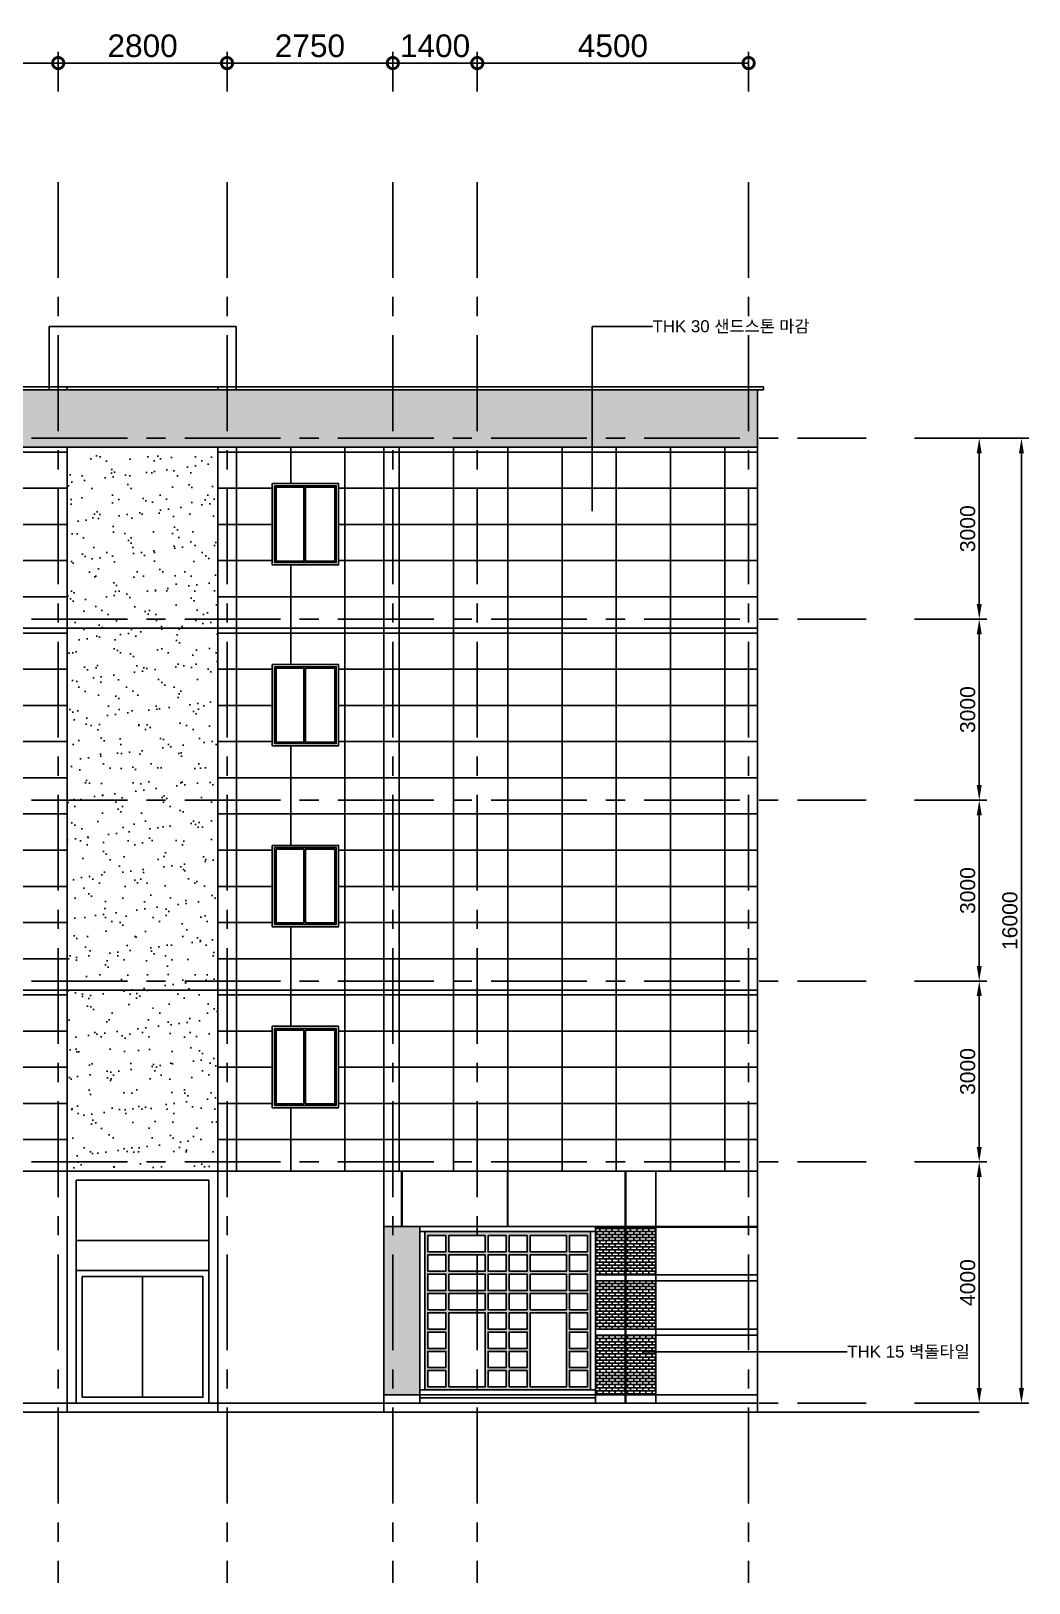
# Model space of a CAD drawing. Header units: millimetres. Extents: x 140860 to 617150, y 61650 to 208518.
# Drawn here: x 421395 to 437945, y 61650 to 87382 of the extents above; entities that cross this region are included whole.
import ezdxf
from ezdxf import colors
from ezdxf.entities.mleader import LeaderData, LeaderLine
from ezdxf.math import Vec2, Vec3

# ---------------------------------------------------------------- set-up
doc = ezdxf.new("R2010")
doc.units = ezdxf.units.MM
doc.linetypes.add('CENTER', pattern=[50.8, 31.75, -6.35, 6.35, -6.35])
for name, color, linetype in [('CEN', 1, 'CENTER'), ('DIM', 3, 'Continuous'), ('HAT', 9, 'Continuous'), ('WIN', 4, 'Continuous')]:
    doc.layers.add(name, color=color, linetype=linetype)
doc.styles.get("Standard").update_dxf_attribs({"font": 'arial.ttf'})
doc.styles.add('문자200', font='arial.ttf', dxfattribs={"height": 200})
doc.dimstyles.new('세로좌표 치수150', dxfattribs={"dimscale": 150, "dimtxt": 2.5, "dimasz": 2.5, "dimexe": 1.25, "dimexo": 10, "dimtad": 1, "dimtxsty": 'Standard', "dimblk": 'DOTSMALL', "dimcen": 2.5, "dimadec": 0, "dimazin": 0, "dimtfac": 1, "dimtmove": 0, "dimatfit": 1, "dimfxl": 1, "dimarcsym": 0})
doc.dimstyles.new('치수100', dxfattribs={"dimscale": 100, "dimtxt": 2.5, "dimasz": 2.5, "dimexe": 1.25, "dimexo": 8, "dimtad": 1, "dimtxsty": 'Standard', "dimcen": 2.5, "dimadec": 0, "dimazin": 0, "dimtfac": 1, "dimtmove": 0, "dimatfit": 1, "dimfxl": 1, "dimarcsym": 0})

# ---------------------------------------------------------------- blocks, each defined once
blk = doc.blocks.new('*D69')
at = {"layer": 'Defpoints', "color": 0, "transparency": 16777216}
for p in [(435245, 68630), (437120, 68630), (435245, 64630)]:
    blk.add_point(p, dxfattribs=at)
at = {"layer": 'DIM', "color": 0, "lineweight": -2, "transparency": 16777216}
for p, q in [((436045, 68630), (437245, 68630)), ((437120, 64880), (437120, 68380)), ((436045, 64630), (437245, 64630))]:
    blk.add_line(p, q, dxfattribs=at)
at = {"layer": 'DIM', "color": 0, "transparency": 16777216}
for points in [[(437078, 68380), (437161, 68380), (437120, 68630)], [(437078, 64880), (437161, 64880), (437120, 64630)]]:
    blk.add_solid(points, dxfattribs=at)
at = {"layer": 'DIM', "color": 0, "transparency": 16777216, "insert": (436929, 66630), "char_height": 250, "attachment_point": 5, "rotation": 90}
blk.add_mtext('4000', dxfattribs=at)
blk = doc.blocks.new('*D70')
at = {"layer": 'Defpoints', "color": 0, "transparency": 16777216}
for p in [(435245, 71630), (437120, 71630), (435245, 68630)]:
    blk.add_point(p, dxfattribs=at)
at = {"layer": 'DIM', "color": 0, "lineweight": -2, "transparency": 16777216}
for p, q in [((436045, 71630), (437245, 71630)), ((437120, 68880), (437120, 71380)), ((436045, 68630), (437245, 68630))]:
    blk.add_line(p, q, dxfattribs=at)
at = {"layer": 'DIM', "color": 0, "transparency": 16777216}
for points in [[(437078, 71380), (437161, 71380), (437120, 71630)], [(437078, 68880), (437161, 68880), (437120, 68630)]]:
    blk.add_solid(points, dxfattribs=at)
at = {"layer": 'DIM', "color": 0, "transparency": 16777216, "insert": (436929, 70130), "char_height": 250, "attachment_point": 5, "rotation": 90}
blk.add_mtext('3000', dxfattribs=at)
blk = doc.blocks.new('*D71')
at = {"layer": 'Defpoints', "color": 0, "transparency": 16777216}
for p in [(435245, 74630), (437120, 74630), (435245, 71630)]:
    blk.add_point(p, dxfattribs=at)
at = {"layer": 'DIM', "color": 0, "lineweight": -2, "transparency": 16777216}
for p, q in [((436045, 74630), (437245, 74630)), ((437120, 71880), (437120, 74380)), ((436045, 71630), (437245, 71630))]:
    blk.add_line(p, q, dxfattribs=at)
at = {"layer": 'DIM', "color": 0, "transparency": 16777216}
for points in [[(437078, 74380), (437161, 74380), (437120, 74630)], [(437078, 71880), (437161, 71880), (437120, 71630)]]:
    blk.add_solid(points, dxfattribs=at)
at = {"layer": 'DIM', "color": 0, "transparency": 16777216, "insert": (436929, 73130), "char_height": 250, "attachment_point": 5, "rotation": 90}
blk.add_mtext('3000', dxfattribs=at)
blk = doc.blocks.new('*D72')
at = {"layer": 'Defpoints', "color": 0, "transparency": 16777216}
for p in [(435245, 77630), (437120, 77630), (435245, 74630)]:
    blk.add_point(p, dxfattribs=at)
at = {"layer": 'DIM', "color": 0, "lineweight": -2, "transparency": 16777216}
for p, q in [((436045, 77630), (437245, 77630)), ((437120, 74880), (437120, 77380)), ((436045, 74630), (437245, 74630))]:
    blk.add_line(p, q, dxfattribs=at)
at = {"layer": 'DIM', "color": 0, "transparency": 16777216}
for points in [[(437078, 77380), (437161, 77380), (437120, 77630)], [(437078, 74880), (437161, 74880), (437120, 74630)]]:
    blk.add_solid(points, dxfattribs=at)
at = {"layer": 'DIM', "color": 0, "transparency": 16777216, "insert": (436929, 76130), "char_height": 250, "attachment_point": 5, "rotation": 90}
blk.add_mtext('3000', dxfattribs=at)
blk = doc.blocks.new('*D73')
at = {"layer": 'Defpoints', "color": 0, "transparency": 16777216}
for p in [(435245, 80630), (437120, 80630), (435245, 77630)]:
    blk.add_point(p, dxfattribs=at)
at = {"layer": 'DIM', "color": 0, "lineweight": -2, "transparency": 16777216}
for p, q in [((436045, 80630), (437245, 80630)), ((437120, 77880), (437120, 80380)), ((436045, 77630), (437245, 77630))]:
    blk.add_line(p, q, dxfattribs=at)
at = {"layer": 'DIM', "color": 0, "transparency": 16777216}
for points in [[(437078, 80380), (437161, 80380), (437120, 80630)], [(437078, 77880), (437161, 77880), (437120, 77630)]]:
    blk.add_solid(points, dxfattribs=at)
at = {"layer": 'DIM', "color": 0, "transparency": 16777216, "insert": (436929, 79130), "char_height": 250, "attachment_point": 5, "rotation": 90}
blk.add_mtext('3000', dxfattribs=at)
blk = doc.blocks.new('*D74')
at = {"layer": 'Defpoints', "color": 0, "transparency": 16777216}
for p in [(435245, 80630), (437820, 80630), (435245, 64630)]:
    blk.add_point(p, dxfattribs=at)
at = {"layer": 'DIM', "color": 0, "lineweight": -2, "transparency": 16777216}
for p, q in [((436045, 80630), (437945, 80630)), ((437820, 64880), (437820, 80380)), ((436045, 64630), (437945, 64630))]:
    blk.add_line(p, q, dxfattribs=at)
at = {"layer": 'DIM', "color": 0, "transparency": 16777216}
for points in [[(437778, 80380), (437861, 80380), (437820, 80630)], [(437778, 64880), (437861, 64880), (437820, 64630)]]:
    blk.add_solid(points, dxfattribs=at)
at = {"layer": 'DIM', "color": 0, "transparency": 16777216, "insert": (437629, 72630), "char_height": 250, "attachment_point": 5, "rotation": 90}
blk.add_mtext('16000', dxfattribs=at)
blk = doc.blocks.new('_DotSmall')
at = {"color": 0, "linetype": 'ByBlock', "const_width": 0.5}
blk.add_lwpolyline([(-0.0625, 0, 1), (0.0625, 0, 1)], format="xyb", close=True, dxfattribs=at)
blk = doc.blocks.new('*D93')
at = {"layer": 'Defpoints', "color": 0, "transparency": 16777216}
for p in [(421845, 86850), (419095, 84877), (421845, 84877)]:
    blk.add_point(p, dxfattribs=at)
at = {"layer": 'DIM', "color": 0, "lineweight": -2, "transparency": 16777216}
for p, q in [((419095, 86377), (419095, 87038)), ((421845, 86377), (421845, 87038)), ((419095, 86850), (421845, 86850))]:
    blk.add_line(p, q, dxfattribs=at)
at = {"layer": 'DIM', "color": 0, "lineweight": -2, "transparency": 16777216, "xscale": 375, "yscale": 375, "zscale": 375, "rotation": 180}
blk.add_blockref('_DotSmall', (419095, 86850), dxfattribs=at)
at = {"layer": 'DIM', "color": 0, "lineweight": -2, "transparency": 16777216, "xscale": 375, "yscale": 375, "zscale": 375}
blk.add_blockref('_DotSmall', (421845, 86850), dxfattribs=at)
at = {"layer": 'DIM', "color": 0, "transparency": 16777216, "insert": (420470, 87135), "char_height": 375, "attachment_point": 5}
blk.add_mtext('2750', dxfattribs=at)
blk = doc.blocks.new('*D94')
at = {"layer": 'Defpoints', "color": 0, "transparency": 16777216}
for p in [(424645, 86850), (421845, 84877), (424645, 84877)]:
    blk.add_point(p, dxfattribs=at)
at = {"layer": 'DIM', "color": 0, "lineweight": -2, "transparency": 16777216}
for p, q in [((421845, 86377), (421845, 87038)), ((424645, 86377), (424645, 87038)), ((421845, 86850), (424645, 86850))]:
    blk.add_line(p, q, dxfattribs=at)
at = {"layer": 'DIM', "color": 0, "lineweight": -2, "transparency": 16777216, "xscale": 375, "yscale": 375, "zscale": 375, "rotation": 180}
blk.add_blockref('_DotSmall', (421845, 86850), dxfattribs=at)
at = {"layer": 'DIM', "color": 0, "lineweight": -2, "transparency": 16777216, "xscale": 375, "yscale": 375, "zscale": 375}
blk.add_blockref('_DotSmall', (424645, 86850), dxfattribs=at)
at = {"layer": 'DIM', "color": 0, "transparency": 16777216, "insert": (423245, 87135), "char_height": 375, "attachment_point": 5}
blk.add_mtext('2800', dxfattribs=at)
blk = doc.blocks.new('*D95')
at = {"layer": 'Defpoints', "color": 0, "transparency": 16777216}
for p in [(427395, 86850), (424645, 84877), (427395, 84877)]:
    blk.add_point(p, dxfattribs=at)
at = {"layer": 'DIM', "color": 0, "lineweight": -2, "transparency": 16777216}
for p, q in [((424645, 86377), (424645, 87038)), ((427395, 86377), (427395, 87038)), ((424645, 86850), (427395, 86850))]:
    blk.add_line(p, q, dxfattribs=at)
at = {"layer": 'DIM', "color": 0, "lineweight": -2, "transparency": 16777216, "xscale": 375, "yscale": 375, "zscale": 375, "rotation": 180}
blk.add_blockref('_DotSmall', (424645, 86850), dxfattribs=at)
at = {"layer": 'DIM', "color": 0, "lineweight": -2, "transparency": 16777216, "xscale": 375, "yscale": 375, "zscale": 375}
blk.add_blockref('_DotSmall', (427395, 86850), dxfattribs=at)
at = {"layer": 'DIM', "color": 0, "transparency": 16777216, "insert": (426020, 87135), "char_height": 375, "attachment_point": 5}
blk.add_mtext('2750', dxfattribs=at)
blk = doc.blocks.new('*D96')
at = {"layer": 'Defpoints', "color": 0, "transparency": 16777216}
for p in [(428795, 86850), (427395, 84877), (428795, 84877)]:
    blk.add_point(p, dxfattribs=at)
at = {"layer": 'DIM', "color": 0, "lineweight": -2, "transparency": 16777216}
for p, q in [((427395, 86377), (427395, 87038)), ((428795, 86377), (428795, 87038)), ((427395, 86850), (428795, 86850))]:
    blk.add_line(p, q, dxfattribs=at)
at = {"layer": 'DIM', "color": 0, "lineweight": -2, "transparency": 16777216, "xscale": 375, "yscale": 375, "zscale": 375, "rotation": 180}
blk.add_blockref('_DotSmall', (427395, 86850), dxfattribs=at)
at = {"layer": 'DIM', "color": 0, "lineweight": -2, "transparency": 16777216, "xscale": 375, "yscale": 375, "zscale": 375}
blk.add_blockref('_DotSmall', (428795, 86850), dxfattribs=at)
at = {"layer": 'DIM', "color": 0, "transparency": 16777216, "insert": (428095, 87135), "char_height": 375, "attachment_point": 5}
blk.add_mtext('1400', dxfattribs=at)
blk = doc.blocks.new('*D97')
at = {"layer": 'Defpoints', "color": 0, "transparency": 16777216}
for p in [(433295, 86850), (428795, 84877), (433295, 84877)]:
    blk.add_point(p, dxfattribs=at)
at = {"layer": 'DIM', "color": 0, "lineweight": -2, "transparency": 16777216}
for p, q in [((428795, 86377), (428795, 87038)), ((433295, 86377), (433295, 87038)), ((428795, 86850), (433295, 86850))]:
    blk.add_line(p, q, dxfattribs=at)
at = {"layer": 'DIM', "color": 0, "lineweight": -2, "transparency": 16777216, "xscale": 375, "yscale": 375, "zscale": 375, "rotation": 180}
blk.add_blockref('_DotSmall', (428795, 86850), dxfattribs=at)
at = {"layer": 'DIM', "color": 0, "lineweight": -2, "transparency": 16777216, "xscale": 375, "yscale": 375, "zscale": 375}
blk.add_blockref('_DotSmall', (433295, 86850), dxfattribs=at)
at = {"layer": 'DIM', "color": 0, "transparency": 16777216, "insert": (431045, 87135), "char_height": 375, "attachment_point": 5}
blk.add_mtext('4500', dxfattribs=at)

msp = doc.modelspace()

# ---------------------------------------------------------------- hatches: boundary and pattern name
at = {"layer": 'HAT'}
h = msp.add_hatch(color=256, dxfattribs=at)
h.dxf.hatch_style = 1
h.paths.add_polyline_path([(433444.532, 80480), (433444.532, 81430), (413044.532, 81430), (413044.532, 80480)])
h = msp.add_hatch(dxfattribs=at)
h.set_pattern_fill('_USER', color=256, scale=900, angle=90, pattern_type=0)
h.set_pattern_definition([(90, (0, 0), (-900, 6e-14), [])])
h.paths.add_polyline_path([(419244.532, 80480), (413044.532, 80480), (413044.532, 77480), (419244.532, 77480)])
h.paths.add_polyline_path([(421994.532, 80480), (419244.532, 80480), (419244.532, 77480), (421994.532, 77480)])
h.paths.add_polyline_path([(421094.532, 78530), (420044.532, 78530), (419994.532, 78530), (419994.532, 79880), (421094.532, 79880)], flags=16)
h.paths.add_polyline_path([(421070.832, 78568.1), (420576.732, 78568.1), (420082.632, 78568.1), (420082.632, 79856.3), (420576.732, 79856.3), (421070.832, 79856.3)], flags=0)
h.paths.add_polyline_path([(421045.432, 78593.5), (420576.732, 78593.5), (420108.032, 78593.5), (420108.032, 79830.9), (420551.332, 79830.9), (420551.332, 79830.901), (420576.732, 79856.3), (420576.732, 79830.9), (421045.432, 79830.9)], flags=0)
h.paths.add_polyline_path([(433444.532, 80480), (427244.532, 80480), (427244.532, 77480), (433444.532, 77480)])
h.paths.add_polyline_path([(427244.532, 80480), (424494.532, 80480), (424494.532, 77480), (427244.532, 77480)])
h.paths.add_polyline_path([(426494.532, 78530), (425394.532, 78530), (425394.532, 79880), (426444.532, 79880), (426494.532, 79880)], flags=16)
h.paths.add_polyline_path([(426420.832, 78568.1), (425926.732, 78568.1), (425432.632, 78568.1), (425432.632, 79856.3), (425926.732, 79856.3), (426420.832, 79856.3)], flags=0)
h.paths.add_polyline_path([(426395.432, 78593.5), (425926.732, 78593.5), (425458.032, 78593.5), (425458.032, 79830.9), (425901.332, 79830.9), (425901.332, 79830.901), (425926.732, 79856.3), (425926.732, 79830.9), (426395.432, 79830.9)], flags=0)
h.paths.add_polyline_path([(433444.532, 77480), (427244.532, 77480), (427244.532, 74480), (433444.532, 74480)])
h.paths.add_polyline_path([(419244.532, 77480), (413044.532, 77480), (413044.532, 74480), (419244.532, 74480)])
h.paths.add_polyline_path([(419244.532, 74480), (413044.532, 74480), (413044.532, 71480), (419244.532, 71480)])
h.paths.add_polyline_path([(419244.532, 71480), (413044.532, 71480), (413044.532, 68480), (419244.532, 68480)])
h.paths.add_polyline_path([(421994.532, 74480), (419244.532, 74480), (419244.532, 71480), (421994.532, 71480)])
h.paths.add_polyline_path([(419994.532, 72530), (419994.532, 73880), (421094.532, 73880), (421094.532, 72530), (420044.532, 72530)], flags=16)
h.paths.add_polyline_path([(420082.632, 72568.1), (420082.632, 73856.3), (420576.732, 73856.3), (421070.832, 73856.3), (421070.832, 72568.1), (420576.732, 72568.1)], flags=0)
h.paths.add_polyline_path([(420108.032, 72593.5), (420108.032, 73830.9), (420551.332, 73830.9), (420551.332, 73830.901), (420576.732, 73856.3), (420576.732, 73830.9), (421045.432, 73830.9), (421045.432, 72593.5), (420576.732, 72593.5)], flags=0)
h.paths.add_polyline_path([(421994.532, 71480), (419244.532, 71480), (419244.532, 68480), (421994.532, 68480)])
h.paths.add_polyline_path([(421094.532, 69530), (420044.532, 69530), (419994.532, 69530), (419994.532, 70880), (421094.532, 70880)], flags=16)
h.paths.add_polyline_path([(421070.832, 69568.1), (420576.732, 69568.1), (420082.632, 69568.1), (420082.632, 70856.3), (420576.732, 70856.3), (421070.832, 70856.3)], flags=0)
h.paths.add_polyline_path([(421045.432, 69593.5), (420576.732, 69593.5), (420108.032, 69593.5), (420108.032, 70830.9), (420551.332, 70830.9), (420551.332, 70830.901), (420576.732, 70856.3), (420576.732, 70830.9), (421045.432, 70830.9)], flags=0)
h.paths.add_polyline_path([(433444.532, 74480), (427244.532, 74480), (427244.532, 71480), (433444.532, 71480)])
h.paths.add_polyline_path([(433444.532, 71480), (427244.532, 71480), (427244.532, 68480), (433444.532, 68480)])
h.paths.add_polyline_path([(427244.532, 71480), (424494.532, 71480), (424494.532, 68480), (427244.532, 68480)])
h.paths.add_polyline_path([(426494.532, 69530), (425394.532, 69530), (425394.532, 70880), (426444.532, 70880), (426494.532, 70880)], flags=16)
h.paths.add_polyline_path([(426420.832, 69568.1), (425926.732, 69568.1), (425432.632, 69568.1), (425432.632, 70856.3), (425926.732, 70856.3), (426420.832, 70856.3)], flags=0)
h.paths.add_polyline_path([(426395.432, 69593.5), (425926.732, 69593.5), (425458.032, 69593.5), (425458.032, 70830.9), (425901.332, 70830.9), (425901.332, 70830.901), (425926.732, 70856.3), (425926.732, 70830.9), (426395.432, 70830.9)], flags=0)
h.paths.add_polyline_path([(427244.532, 74480), (424494.532, 74480), (424494.532, 71480), (427244.532, 71480)])
h.paths.add_polyline_path([(426494.532, 72530), (425394.532, 72530), (425394.532, 73880), (426444.532, 73880), (426494.532, 73880)], flags=16)
h.paths.add_polyline_path([(426420.832, 72568.1), (425926.732, 72568.1), (425432.632, 72568.1), (425432.632, 73856.3), (425926.732, 73856.3), (426420.832, 73856.3)], flags=0)
h.paths.add_polyline_path([(426395.432, 72593.5), (425926.732, 72593.5), (425458.032, 72593.5), (425458.032, 73830.9), (425901.332, 73830.9), (425901.332, 73830.901), (425926.732, 73856.3), (425926.732, 73830.9), (426395.432, 73830.9)], flags=0)
h.paths.add_polyline_path([(427244.532, 77480), (424494.532, 77480), (424494.532, 74480), (427244.532, 74480)])
h.paths.add_polyline_path([(426494.532, 75530), (425394.532, 75530), (425394.532, 76880), (426444.532, 76880), (426494.532, 76880)], flags=16)
h.paths.add_polyline_path([(426420.832, 75568.1), (425926.732, 75568.1), (425432.632, 75568.1), (425432.632, 76856.3), (425926.732, 76856.3), (426420.832, 76856.3)], flags=0)
h.paths.add_polyline_path([(426395.432, 75593.5), (425926.732, 75593.5), (425458.032, 75593.5), (425458.032, 76830.9), (425901.332, 76830.9), (425901.332, 76830.901), (425926.732, 76856.3), (425926.732, 76830.9), (426395.432, 76830.9)], flags=0)
h.paths.add_polyline_path([(421994.532, 77480), (419244.532, 77480), (419244.532, 74480), (421994.532, 74480)])
h.paths.add_polyline_path([(421094.532, 75530), (420044.532, 75530), (419994.532, 75530), (419994.532, 76880), (421094.532, 76880)], flags=16)
h.paths.add_polyline_path([(421070.832, 75568.1), (420576.732, 75568.1), (420082.632, 75568.1), (420082.632, 76856.3), (420576.732, 76856.3), (421070.832, 76856.3)], flags=0)
h.paths.add_polyline_path([(421045.432, 75593.5), (420576.732, 75593.5), (420576.732, 76830.9), (421045.432, 76830.9)], flags=0)
h.paths.add_polyline_path([(420551.332, 75593.5), (420108.032, 75593.5), (420108.032, 76830.9), (420551.332, 76830.9)], flags=0)
h = msp.add_hatch(dxfattribs=at)
h.set_pattern_fill('_USER', color=256, scale=600, pattern_type=0)
h.set_pattern_definition([(0, (0, 0), (0, 600), [])])
h.paths.add_polyline_path([(419244.532, 80480), (413044.532, 80480), (413044.532, 77480), (419244.532, 77480)])
h.paths.add_polyline_path([(419244.532, 77480), (413044.532, 77480), (413044.532, 74480), (419244.532, 74480)])
h.paths.add_polyline_path([(419244.532, 74480), (413044.532, 74480), (413044.532, 71480), (419244.532, 71480)])
h.paths.add_polyline_path([(419244.532, 71480), (413044.532, 71480), (413044.532, 68480), (419244.532, 68480)])
h.paths.add_polyline_path([(421994.532, 80480), (419244.532, 80480), (419244.532, 77480), (421994.532, 77480)])
h.paths.add_polyline_path([(421094.532, 78530), (420044.532, 78530), (419994.532, 78530), (419994.532, 79880), (421094.532, 79880)], flags=16)
h.paths.add_polyline_path([(421070.832, 78568.1), (420576.732, 78568.1), (420082.632, 78568.1), (420082.632, 79856.3), (420576.732, 79856.3), (421070.832, 79856.3)], flags=0)
h.paths.add_polyline_path([(421045.432, 78593.5), (420576.732, 78593.5), (420576.732, 79830.9), (421045.432, 79830.9)], flags=0)
h.paths.add_polyline_path([(420551.332, 78593.5), (420108.032, 78593.5), (420108.032, 79830.9), (420551.332, 79830.9)], flags=0)
h.paths.add_polyline_path([(421994.532, 77480), (419244.532, 77480), (419244.532, 74480), (421994.532, 74480)])
h.paths.add_polyline_path([(421094.532, 75530), (420044.532, 75530), (419994.532, 75530), (419994.532, 76880), (421094.532, 76880)], flags=16)
h.paths.add_polyline_path([(421070.832, 75568.1), (420576.732, 75568.1), (420082.632, 75568.1), (420082.632, 76856.3), (420576.732, 76856.3), (421070.832, 76856.3)], flags=0)
h.paths.add_polyline_path([(421045.432, 75593.5), (420576.732, 75593.5), (420576.732, 76830.9), (421045.432, 76830.9)], flags=0)
h.paths.add_polyline_path([(420551.332, 75593.5), (420108.032, 75593.5), (420108.032, 76830.9), (420551.332, 76830.9)], flags=0)
h.paths.add_polyline_path([(421994.532, 74480), (419244.532, 74480), (419244.532, 71480), (421994.532, 71480)])
h.paths.add_polyline_path([(421094.532, 72530), (420044.532, 72530), (419994.532, 72530), (419994.532, 73880), (421094.532, 73880)], flags=16)
h.paths.add_polyline_path([(421070.832, 72568.1), (420576.732, 72568.1), (420082.632, 72568.1), (420082.632, 73856.3), (420576.732, 73856.3), (421070.832, 73856.3)], flags=0)
h.paths.add_polyline_path([(421045.432, 72593.5), (420576.732, 72593.5), (420576.732, 73830.9), (421045.432, 73830.9)], flags=0)
h.paths.add_polyline_path([(420551.332, 72593.5), (420108.032, 72593.5), (420108.032, 73830.9), (420551.332, 73830.9)], flags=0)
h.paths.add_polyline_path([(421994.532, 71480), (419244.532, 71480), (419244.532, 68480), (421994.532, 68480)])
h.paths.add_polyline_path([(421094.532, 69530), (420044.532, 69530), (419994.532, 69530), (419994.532, 70880), (421094.532, 70880)], flags=16)
h.paths.add_polyline_path([(421070.832, 69568.1), (420576.732, 69568.1), (420082.632, 69568.1), (420082.632, 70856.3), (420576.732, 70856.3), (421070.832, 70856.3)], flags=0)
h.paths.add_polyline_path([(421045.432, 69593.5), (420576.732, 69593.5), (420576.732, 70830.9), (421045.432, 70830.9)], flags=0)
h.paths.add_polyline_path([(420551.332, 69593.5), (420108.032, 69593.5), (420108.032, 70830.9), (420551.332, 70830.9)], flags=0)
h.paths.add_polyline_path([(433444.532, 80480), (427244.532, 80480), (427244.532, 77480), (433444.532, 77480)])
h.paths.add_polyline_path([(433444.532, 77480), (427244.532, 77480), (427244.532, 74480), (433444.532, 74480)])
h.paths.add_polyline_path([(433444.532, 74480), (427244.532, 74480), (427244.532, 71480), (433444.532, 71480)])
h.paths.add_polyline_path([(433444.532, 71480), (427244.532, 71480), (427244.532, 68480), (433444.532, 68480)])
h.paths.add_polyline_path([(427244.532, 80480), (424494.532, 80480), (424494.532, 77480), (427244.532, 77480)])
h.paths.add_polyline_path([(426494.532, 78530), (425394.532, 78530), (425394.532, 79880), (426444.532, 79880), (426494.532, 79880)], flags=16)
h.paths.add_polyline_path([(426420.832, 78568.1), (425926.732, 78568.1), (425432.632, 78568.1), (425432.632, 79856.3), (425926.732, 79856.3), (426420.832, 79856.3)], flags=0)
h.paths.add_polyline_path([(426395.432, 78593.5), (425926.732, 78593.5), (425926.732, 79830.9), (426395.432, 79830.9)], flags=0)
h.paths.add_polyline_path([(425901.332, 78593.5), (425458.032, 78593.5), (425458.032, 79830.9), (425901.332, 79830.9)], flags=0)
h.paths.add_polyline_path([(427244.532, 77480), (424494.532, 77480), (424494.532, 74480), (427244.532, 74480)])
h.paths.add_polyline_path([(426494.532, 75530), (425394.532, 75530), (425394.532, 76880), (426444.532, 76880), (426494.532, 76880)], flags=16)
h.paths.add_polyline_path([(426420.832, 75568.1), (425926.732, 75568.1), (425432.632, 75568.1), (425432.632, 76856.3), (425926.732, 76856.3), (426420.832, 76856.3)], flags=0)
h.paths.add_polyline_path([(426395.432, 75593.5), (425926.732, 75593.5), (425926.732, 76830.9), (426395.432, 76830.9)], flags=0)
h.paths.add_polyline_path([(425901.332, 75593.5), (425458.032, 75593.5), (425458.032, 76830.9), (425901.332, 76830.9)], flags=0)
h.paths.add_polyline_path([(427244.532, 74480), (424494.532, 74480), (424494.532, 71480), (427244.532, 71480)])
h.paths.add_polyline_path([(426494.532, 72530), (425394.532, 72530), (425394.532, 73880), (426444.532, 73880), (426494.532, 73880)], flags=16)
h.paths.add_polyline_path([(426420.832, 72568.1), (425926.732, 72568.1), (425432.632, 72568.1), (425432.632, 73856.3), (425926.732, 73856.3), (426420.832, 73856.3)], flags=0)
h.paths.add_polyline_path([(426395.432, 72593.5), (425926.732, 72593.5), (425926.732, 73830.9), (426395.432, 73830.9)], flags=0)
h.paths.add_polyline_path([(425901.332, 72593.5), (425458.032, 72593.5), (425458.032, 73830.9), (425901.332, 73830.9)], flags=0)
h.paths.add_polyline_path([(427244.532, 71480), (424494.532, 71480), (424494.532, 68480), (427244.532, 68480)])
h.paths.add_polyline_path([(426494.532, 69530), (425394.532, 69530), (425394.532, 70880), (426444.532, 70880), (426494.532, 70880)], flags=16)
h.paths.add_polyline_path([(426420.832, 69568.1), (425926.732, 69568.1), (425432.632, 69568.1), (425432.632, 70856.3), (425926.732, 70856.3), (426420.832, 70856.3)], flags=0)
h.paths.add_polyline_path([(426395.432, 69593.5), (425926.732, 69593.5), (425926.732, 70830.9), (426395.432, 70830.9)], flags=0)
h.paths.add_polyline_path([(425901.332, 69593.5), (425458.032, 69593.5), (425458.032, 70830.9), (425901.332, 70830.9)], flags=0)
h = msp.add_hatch(dxfattribs=at)
h.set_pattern_fill('AR-SAND', color=256, scale=10)
h.paths.add_polyline_path([(424494.532, 80480), (421994.532, 80480), (421994.532, 77480), (424494.532, 77480)])
h.paths.add_polyline_path([(424494.532, 77480), (421994.532, 77480), (421994.532, 74480), (424494.532, 74480)])
h.paths.add_polyline_path([(424494.532, 74480), (421994.532, 74480), (421994.532, 71480), (424494.532, 71480)])
h.paths.add_polyline_path([(424494.532, 71480), (421994.532, 71480), (421994.532, 68480), (424494.532, 68480)])
h = msp.add_hatch(color=256, dxfattribs=at)
h.dxf.hatch_style = 1
h.set_gradient(color1=(99, 100, 102), color2=(199, 200, 202), name='CYLINDER')
h.paths.add_polyline_path([(427244.532, 64770), (427844.532, 64770), (427844.532, 67560), (427244.532, 67560)])
h = msp.add_hatch(dxfattribs=at)
h.set_pattern_fill('ANGLE', color=256)
h.set_pattern_definition([(0, (429204.5315, -390), (0, 6.985), [5.08, -1.905]), (90, (429204.5315, -390), (-6.985, 4e-16), [5.08, -1.905])])
h.paths.add_polyline_path([(427924.532, 67480), (427924.532, 64850), (430674.532, 64850), (430674.532, 67480)])
h.paths.add_polyline_path([(428274.532, 67410), (428274.532, 67140), (427974.532, 67140), (427974.532, 67410)], flags=16)
h.paths.add_polyline_path([(428324.532, 67410), (428924.532, 67410), (428924.532, 67140), (428324.532, 67140)], flags=16)
h.paths.add_polyline_path([(428274.532, 67090), (428274.532, 66820), (427974.532, 66820), (427974.532, 67090)], flags=16)
h.paths.add_polyline_path([(428324.532, 67090), (428924.532, 67090), (428924.532, 66820), (428324.532, 66820)], flags=16)
h.paths.add_polyline_path([(428274.532, 66770), (428274.532, 66500), (427974.532, 66500), (427974.532, 66770)], flags=16)
h.paths.add_polyline_path([(428324.532, 66770), (428924.532, 66770), (428924.532, 66500), (428324.532, 66500)], flags=16)
h.paths.add_polyline_path([(428974.532, 67410), (429274.532, 67410), (429274.532, 67140), (428974.532, 67140)], flags=16)
h.paths.add_polyline_path([(428274.532, 66450), (428274.532, 66180), (427974.532, 66180), (427974.532, 66450)], flags=16)
h.paths.add_polyline_path([(428974.532, 67090), (429274.532, 67090), (429274.532, 66820), (428974.532, 66820)], flags=16)
h.paths.add_polyline_path([(428324.532, 66450), (428924.532, 66450), (428924.532, 66180), (428324.532, 66180)], flags=16)
h.paths.add_polyline_path([(428974.532, 66770), (429274.532, 66770), (429274.532, 66500), (428974.532, 66500)], flags=16)
h.paths.add_polyline_path([(429324.532, 67410), (429624.532, 67410), (429624.532, 67140), (429324.532, 67140)], flags=16)
h.paths.add_polyline_path([(428274.532, 66130), (428274.532, 65860), (427974.532, 65860), (427974.532, 66130)], flags=16)
h.paths.add_polyline_path([(429324.532, 67090), (429624.532, 67090), (429624.532, 66820), (429324.532, 66820)], flags=16)
h.paths.add_polyline_path([(428324.532, 66130), (428924.532, 66130), (428924.532, 64900), (428324.532, 64900)], flags=16)
h.paths.add_polyline_path([(428974.532, 66450), (429274.532, 66450), (429274.532, 66180), (428974.532, 66180)], flags=16)
h.paths.add_polyline_path([(429324.532, 66770), (429624.532, 66770), (429624.532, 66500), (429324.532, 66500)], flags=16)
h.paths.add_polyline_path([(428974.532, 66130), (429274.532, 66130), (429274.532, 65860), (428974.532, 65860)], flags=16)
h.paths.add_polyline_path([(429324.532, 66450), (429624.532, 66450), (429624.532, 66180), (429324.532, 66180)], flags=16)
h.paths.add_polyline_path([(428274.532, 65810), (428274.532, 65540), (427974.532, 65540), (427974.532, 65810)], flags=16)
h.paths.add_polyline_path([(429674.532, 67410), (430274.532, 67410), (430274.532, 67140), (429674.532, 67140)], flags=16)
h.paths.add_polyline_path([(429674.532, 67090), (430274.532, 67090), (430274.532, 66820), (429674.532, 66820)], flags=16)
h.paths.add_polyline_path([(429674.532, 66770), (430274.532, 66770), (430274.532, 66500), (429674.532, 66500)], flags=16)
h.paths.add_polyline_path([(429324.532, 66130), (429624.532, 66130), (429624.532, 65860), (429324.532, 65860)], flags=16)
h.paths.add_polyline_path([(428974.532, 65810), (429274.532, 65810), (429274.532, 65540), (428974.532, 65540)], flags=16)
h.paths.add_polyline_path([(429674.532, 66450), (430274.532, 66450), (430274.532, 66180), (429674.532, 66180)], flags=16)
h.paths.add_polyline_path([(428274.532, 65490), (428274.532, 65220), (427974.532, 65220), (427974.532, 65490)], flags=16)
h.paths.add_polyline_path([(429324.532, 65810), (429624.532, 65810), (429624.532, 65540), (429324.532, 65540)], flags=16)
h.paths.add_polyline_path([(429674.532, 66130), (430274.532, 66130), (430274.532, 64900), (429674.532, 64900)], flags=16)
h.paths.add_polyline_path([(428974.532, 65490), (429274.532, 65490), (429274.532, 65220), (428974.532, 65220)], flags=16)
h.paths.add_polyline_path([(428274.532, 65170), (428274.532, 64900), (427974.532, 64900), (427974.532, 65170)], flags=16)
h.paths.add_polyline_path([(430324.532, 67410), (430624.532, 67410), (430624.532, 67140), (430324.532, 67140)], flags=16)
h.paths.add_polyline_path([(430324.532, 67090), (430624.532, 67090), (430624.532, 66820), (430324.532, 66820)], flags=16)
h.paths.add_polyline_path([(429324.532, 65490), (429624.532, 65490), (429624.532, 65220), (429324.532, 65220)], flags=16)
h.paths.add_polyline_path([(430324.532, 66770), (430624.532, 66770), (430624.532, 66500), (430324.532, 66500)], flags=16)
h.paths.add_polyline_path([(428974.532, 65170), (429274.532, 65170), (429274.532, 64900), (428974.532, 64900)], flags=16)
h.paths.add_polyline_path([(430324.532, 66450), (430624.532, 66450), (430624.532, 66180), (430324.532, 66180)], flags=16)
h.paths.add_polyline_path([(429324.532, 65170), (429624.532, 65170), (429624.532, 64900), (429324.532, 64900)], flags=16)
h.paths.add_polyline_path([(430324.532, 66130), (430624.532, 66130), (430624.532, 65860), (430324.532, 65860)], flags=16)
h.paths.add_polyline_path([(430324.532, 65810), (430624.532, 65810), (430624.532, 65540), (430324.532, 65540)], flags=16)
h.paths.add_polyline_path([(430324.532, 65490), (430624.532, 65490), (430624.532, 65220), (430324.532, 65220)], flags=16)
h.paths.add_polyline_path([(430324.532, 65170), (430624.532, 65170), (430624.532, 64900), (430324.532, 64900)], flags=16)
at = {"layer": 'HAT', "true_color": 0xed1f24}
h = msp.add_hatch(dxfattribs=at)
h.set_pattern_fill('AR-B816', color=240, scale=0.25)
h.set_pattern_definition([(0, (429204.53, -390), (0, 50.8), []), (90, (429204.53, -390), (-50.8, 50.8), [50.8, -50.8])])
h.paths.add_polyline_path([(431249.532, 67550), (430754.532, 67550), (430754.532, 66760), (431249.532, 66760)])
h.paths.add_polyline_path([(431754.532, 67550), (431259.532, 67550), (431259.532, 66760), (431754.532, 66760)])
h.paths.add_polyline_path([(430754.532, 65860), (431249.532, 65860), (431249.532, 66660), (430754.532, 66660)])
h.paths.add_polyline_path([(431259.532, 65860), (431754.532, 65860), (431754.532, 66660), (431259.532, 66660)])
h.paths.add_polyline_path([(430754.532, 64770), (431249.532, 64770), (431249.532, 65760), (430754.532, 65760)])
h.paths.add_polyline_path([(431259.532, 64770), (431754.532, 64770), (431754.532, 65760), (431259.532, 65760)])

# ---------------------------------------------------------------- linework, layer by layer
for p, q in [((421694.532, 82480), (424794.532, 82480)), ((421694.532, 82480), (421694.532, 81430)), ((424794.532, 82480), (424794.532, 81430)), ((412944.532, 81480), (433544.532, 81480)), ((412944.532, 81430), (433544.532, 81430)), ((421994.532, 81480), (421994.532, 81430)), ((424494.532, 81480), (424494.532, 81430)), ((433444.532, 81430), (433444.532, 64480)), ((433544.532, 81480), (433544.532, 81430)), ((413044.532, 80480), (433444.532, 80480)), ((421994.532, 80480), (421994.532, 64480)), ((424494.532, 80480), (424494.532, 64480)), ((427244.532, 80480), (427244.532, 64480)), ((413044.532, 77480), (433444.532, 77480)), ((413044.532, 71480), (433444.532, 71480)), ((413044.532, 68480), (433444.532, 68480)), ((422144.532, 68330), (424344.532, 68330)), ((422144.532, 64630), (422144.532, 68330)), ((424344.532, 68330), (424344.532, 64630)), ((422144.532, 67330), (424344.532, 67330)), ((422144.532, 66830), (424344.532, 66830))]:
    msp.add_line(p, q)
for points in [[(413044.532, 64630), (423244.532, 64630), (433444.532, 64630)], [(409369.532, 64480), (423244.532, 64480), (437119.532, 64480)]]:
    msp.add_lwpolyline(points)
at = {"layer": 'CEN', "ltscale": 50}
for p, q in [((421844.532, 84876.85), (421844.532, 61650)), ((424644.532, 84876.85), (424644.532, 61650)), ((427394.532, 84876.85), (427394.532, 61650)), ((428794.532, 84876.85), (428794.532, 61650)), ((433294.532, 84876.85), (433294.532, 61650)), ((411244.532, 80630), (435244.532, 80630)), ((411244.532, 77630), (435244.532, 77630)), ((411244.532, 74630), (435244.532, 74630)), ((411244.532, 71630), (435244.532, 71630)), ((411244.532, 68630), (435244.532, 68630)), ((411244.532, 64630), (435244.532, 64630))]:
    msp.add_line(p, q, dxfattribs=at)
at = {"layer": 'WIN'}
for p, q in [((425919.132, 79816.5), (425919.132, 78593.5)), ((425944.532, 79841.9), (425944.532, 78568.1)), ((425919.132, 76816.5), (425919.132, 75593.5)), ((425944.532, 76841.9), (425944.532, 75568.1)), ((425919.132, 73816.5), (425919.132, 72593.5)), ((425944.532, 73841.9), (425944.532, 72568.1)), ((425919.132, 70816.5), (425919.132, 69593.5)), ((425944.532, 70841.9), (425944.532, 69568.1)), ((433444.532, 68480), (427244.532, 68480)), ((427244.532, 68480), (427244.532, 64630)), ((427539.532, 67560), (427539.532, 68480)), ((427549.532, 67560), (427549.532, 68480)), ((429294.532, 67560), (429294.532, 68480)), ((429304.532, 67560), (429304.532, 68480)), ((431249.532, 67560), (431249.532, 68480)), ((431259.532, 67560), (431259.532, 68480)), ((431754.532, 64630), (431754.532, 68480)), ((433444.532, 64630), (433444.532, 68480)), ((427844.532, 67560), (427244.532, 67560)), ((430754.532, 67560), (427844.532, 67560)), ((427844.532, 67560), (427844.532, 64630)), ((430754.532, 67480), (427844.532, 67480)), ((427924.532, 67480), (427924.532, 64850)), ((430674.532, 64850), (430674.532, 67480)), ((430754.532, 64630), (430754.532, 67560)), ((430754.532, 67560), (431249.532, 67560)), ((430754.532, 67550), (431249.532, 67550)), ((431249.532, 64630), (431249.532, 67550)), ((431259.532, 67560), (431754.532, 67560)), ((431259.532, 67560), (433444.532, 67560)), ((431259.532, 64630), (431259.532, 67550)), ((431259.532, 67550), (433444.532, 67550)), ((423244.532, 66730), (423244.532, 64730)), ((430754.532, 66760), (431249.532, 66760)), ((430754.532, 66660), (431249.532, 66660)), ((431259.532, 66760), (431754.532, 66760)), ((431259.532, 66760), (433444.532, 66760)), ((431259.532, 66660), (431754.532, 66660)), ((431259.532, 66660), (433444.532, 66660)), ((430754.532, 65860), (431249.532, 65860)), ((430754.532, 65760), (431249.532, 65760)), ((431259.532, 65860), (431754.532, 65860)), ((431259.532, 65860), (433444.532, 65860)), ((431259.532, 65760), (431754.532, 65760)), ((431259.532, 65760), (433444.532, 65760)), ((427844.532, 64850), (430754.532, 64850)), ((427244.532, 64770), (431249.532, 64770)), ((427244.532, 64630), (433444.532, 64630)), ((427844.532, 64720), (430754.532, 64720)), ((431259.532, 64770), (433444.532, 64770))]:
    msp.add_line(p, q, dxfattribs=at)
for points in [[(425394.532, 79880), (426494.532, 79880), (426494.532, 78530), (425394.532, 78530)], [(425432.632, 79841.9), (426456.432, 79841.9), (426456.432, 78568.1), (425432.632, 78568.1)], [(425394.532, 76880), (426494.532, 76880), (426494.532, 75530), (425394.532, 75530)], [(425394.532, 76880), (426494.532, 76880), (426494.532, 75530), (425394.532, 75530)], [(425432.632, 76841.9), (426456.432, 76841.9), (426456.432, 75568.1), (425432.632, 75568.1)], [(425394.532, 73880), (426494.532, 73880), (426494.532, 72530), (425394.532, 72530)], [(425394.532, 73880), (426494.532, 73880), (426494.532, 72530), (425394.532, 72530)], [(425432.632, 73841.9), (426456.432, 73841.9), (426456.432, 72568.1), (425432.632, 72568.1)], [(425394.532, 70880), (426494.532, 70880), (426494.532, 69530), (425394.532, 69530)], [(425394.532, 70880), (426494.532, 70880), (426494.532, 69530), (425394.532, 69530)], [(425432.632, 70841.9), (426456.432, 70841.9), (426456.432, 69568.1), (425432.632, 69568.1)], [(427974.532, 67140), (428274.532, 67140), (428274.532, 67410), (427974.532, 67410)], [(428324.532, 67140), (428924.532, 67140), (428924.532, 67410), (428324.532, 67410)], [(429274.532, 67140), (428974.532, 67140), (428974.532, 67410), (429274.532, 67410)], [(429324.532, 67140), (429624.532, 67140), (429624.532, 67410), (429324.532, 67410)], [(430274.532, 67140), (429674.532, 67140), (429674.532, 67410), (430274.532, 67410)], [(430624.532, 67140), (430324.532, 67140), (430324.532, 67410), (430624.532, 67410)], [(427974.532, 66820), (428274.532, 66820), (428274.532, 67090), (427974.532, 67090)], [(428324.532, 66820), (428924.532, 66820), (428924.532, 67090), (428324.532, 67090)], [(429274.532, 66820), (428974.532, 66820), (428974.532, 67090), (429274.532, 67090)], [(429324.532, 66820), (429624.532, 66820), (429624.532, 67090), (429324.532, 67090)], [(430274.532, 66820), (429674.532, 66820), (429674.532, 67090), (430274.532, 67090)], [(430624.532, 66820), (430324.532, 66820), (430324.532, 67090), (430624.532, 67090)], [(422144.532, 66830), (424344.532, 66830), (424344.532, 64630), (422144.532, 64630)], [(422244.532, 66730), (424244.532, 66730), (424244.532, 64730), (422244.532, 64730)], [(427974.532, 66500), (428274.532, 66500), (428274.532, 66770), (427974.532, 66770)], [(428324.532, 66500), (428924.532, 66500), (428924.532, 66770), (428324.532, 66770)], [(429274.532, 66500), (428974.532, 66500), (428974.532, 66770), (429274.532, 66770)], [(429324.532, 66500), (429624.532, 66500), (429624.532, 66770), (429324.532, 66770)], [(430274.532, 66500), (429674.532, 66500), (429674.532, 66770), (430274.532, 66770)], [(430624.532, 66500), (430324.532, 66500), (430324.532, 66770), (430624.532, 66770)], [(427974.532, 66180), (428274.532, 66180), (428274.532, 66450), (427974.532, 66450)], [(428324.532, 66180), (428924.532, 66180), (428924.532, 66450), (428324.532, 66450)], [(429274.532, 66180), (428974.532, 66180), (428974.532, 66450), (429274.532, 66450)], [(429324.532, 66180), (429624.532, 66180), (429624.532, 66450), (429324.532, 66450)], [(430274.532, 66180), (429674.532, 66180), (429674.532, 66450), (430274.532, 66450)], [(430624.532, 66180), (430324.532, 66180), (430324.532, 66450), (430624.532, 66450)], [(427974.532, 65860), (428274.532, 65860), (428274.532, 66130), (427974.532, 66130)], [(428324.532, 64900), (428924.532, 64900), (428924.532, 66130), (428324.532, 66130)], [(429274.532, 65860), (428974.532, 65860), (428974.532, 66130), (429274.532, 66130)], [(429324.532, 65860), (429624.532, 65860), (429624.532, 66130), (429324.532, 66130)], [(430274.532, 64900), (429674.532, 64900), (429674.532, 66130), (430274.532, 66130)], [(430624.532, 65860), (430324.532, 65860), (430324.532, 66130), (430624.532, 66130)], [(427974.532, 65540), (428274.532, 65540), (428274.532, 65810), (427974.532, 65810)], [(429274.532, 65540), (428974.532, 65540), (428974.532, 65810), (429274.532, 65810)], [(429324.532, 65540), (429624.532, 65540), (429624.532, 65810), (429324.532, 65810)], [(430624.532, 65540), (430324.532, 65540), (430324.532, 65810), (430624.532, 65810)], [(427974.532, 65220), (428274.532, 65220), (428274.532, 65490), (427974.532, 65490)], [(429274.532, 65220), (428974.532, 65220), (428974.532, 65490), (429274.532, 65490)], [(429324.532, 65220), (429624.532, 65220), (429624.532, 65490), (429324.532, 65490)], [(430624.532, 65220), (430324.532, 65220), (430324.532, 65490), (430624.532, 65490)], [(427974.532, 64900), (428274.532, 64900), (428274.532, 65170), (427974.532, 65170)], [(429274.532, 64900), (428974.532, 64900), (428974.532, 65170), (429274.532, 65170)], [(429324.532, 64900), (429624.532, 64900), (429624.532, 65170), (429324.532, 65170)], [(430624.532, 64900), (430324.532, 64900), (430324.532, 65170), (430624.532, 65170)]]:
    msp.add_lwpolyline(points, close=True, dxfattribs=at)
for points in [[(425919.132, 78593.5), (425458.032, 78593.5), (425458.032, 79816.5), (425919.132, 79816.5)], [(425944.532, 79816.5), (426431.032, 79816.5), (426431.032, 78593.5), (425944.532, 78593.5)], [(425919.132, 75593.5), (425458.032, 75593.5), (425458.032, 76816.5), (425919.132, 76816.5)], [(425944.532, 76816.5), (426431.032, 76816.5), (426431.032, 75593.5), (425944.532, 75593.5)], [(425919.132, 72593.5), (425458.032, 72593.5), (425458.032, 73816.5), (425919.132, 73816.5)], [(425944.532, 73816.5), (426431.032, 73816.5), (426431.032, 72593.5), (425944.532, 72593.5)], [(425919.132, 69593.5), (425458.032, 69593.5), (425458.032, 70816.5), (425919.132, 70816.5)], [(425944.532, 70816.5), (426431.032, 70816.5), (426431.032, 69593.5), (425944.532, 69593.5)]]:
    msp.add_lwpolyline(points, dxfattribs=at)

# ---------------------------------------------------------------- dimensions: what is measured, and where the dimension line sits
at = {"layer": 'DIM'}
for base, p1, p2, picture, middle in [((421844.532, 86850.26), (419094.532, 84876.85), (421844.532, 84876.85), '*D93', (420469.532, 87135.475)), ((424644.532, 86850.26), (421844.532, 84876.85), (424644.532, 84876.85), '*D94', (423244.532, 87135.475)), ((427394.532, 86850.26), (424644.532, 84876.85), (427394.532, 84876.85), '*D95', (426019.532, 87135.475)), ((428794.532, 86850.26), (427394.532, 84876.85), (428794.532, 84876.85), '*D96', (428094.532, 87135.475)), ((433294.532, 86850.26), (428794.532, 84876.85), (433294.532, 84876.85), '*D97', (431044.532, 87135.475))]:
    dim = msp.add_linear_dim(base=base, p1=p1, p2=p2, dimstyle='세로좌표 치수150', override={"dimtmove": 1}, dxfattribs=at)
    dim.commit()
    dim.dimension.update_dxf_attribs({"geometry": picture, "text_midpoint": middle})
for base, p1, p2, picture, middle in [((437119.532, 80630), (435244.532, 77630), (435244.532, 80630), '*D73', (436929.303, 79130)), ((437119.532, 77630), (435244.532, 74630), (435244.532, 77630), '*D72', (436929.303, 76130)), ((437119.532, 74630), (435244.532, 71630), (435244.532, 74630), '*D71', (436929.303, 73130)), ((437119.532, 71630), (435244.532, 68630), (435244.532, 71630), '*D70', (436929.303, 70130))]:
    dim = msp.add_linear_dim(base=base, p1=p1, p2=p2, angle=90, dimstyle='치수100', override={"dimtmove": 1}, dxfattribs=at)
    dim.commit()
    dim.dimension.update_dxf_attribs({"geometry": picture, "text_midpoint": middle})
for base, p2, picture, middle in [((437819.532, 80630), (435244.532, 80630), '*D74', (437629.388, 72630)), ((437119.532, 68630), (435244.532, 68630), '*D69', (436929.388, 66630))]:
    dim = msp.add_linear_dim(base=base, p1=(435244.532, 64630), p2=p2, angle=90, dimstyle='치수100', dxfattribs=at)
    dim.commit()
    dim.dimension.update_dxf_attribs({"geometry": picture, "text_midpoint": middle})

# ---------------------------------------------------------------- leaders
ml = msp.add_multileader_mtext('Standard', dxfattribs=at)
ml.set_content('THK 30 {\\fGulim|b0|i0|c129|p50;샌드스톤 마감}', color=256, style='문자200')
ml.set_leader_properties()
ml.set_arrow_properties(name='DOTSMALL')
ml.build(insert=Vec2(0, 0))
ml.multileader.update_dxf_attribs({"dogleg_length": 1000, "arrow_head_size": 10})
ctx = ml.context
ctx.base_point, ctx.char_height, ctx.arrow_head_size, ctx.plane_origin = Vec3(431700, 82480), 200, 10, Vec3(430700, 79420)
notes = []
notes.append((ctx, [(0, (1, 1, 0), (430700, 82480), (1, 0), 1000, [(0, [(430700, 79420)], 0, [])])]))
ctx.mtext.insert, ctx.mtext.flow_direction = Vec3(431702, 82586.791), 5
ml = msp.add_multileader_mtext('Standard', dxfattribs=at)
ml.set_content('THK 15 {\\fGulim|b0|i0|c129|p50;벽돌타일}', color=256, style='문자200')
ml.set_leader_properties()
ml.set_arrow_properties(name='DOTSMALL')
ml.build(insert=Vec2(0, 0))
ml.multileader.update_dxf_attribs({"dogleg_length": 1000, "arrow_head_size": 40})
ctx = ml.context
ctx.base_point, ctx.char_height, ctx.arrow_head_size, ctx.plane_origin = Vec3(434930, 65480), 200, 40, Vec3(431540, 65480)
notes.append((ctx, [(0, (1, 1, 0), (433930, 65480), (1, 0), 1000, [(0, [(431540, 65480)], 0, [])])]))
ctx.mtext.insert, ctx.mtext.flow_direction = Vec3(434932, 65586.791), 5
for ctx, leaders in notes:
    for number, flags, end, landing, length, lines in leaders:
        leader = LeaderData()
        leader.index, (leader.has_last_leader_line, leader.has_dogleg_vector, leader.attachment_direction) = number, flags
        leader.last_leader_point, leader.dogleg_vector, leader.dogleg_length = Vec3(end), Vec3(landing), length
        for number, points, colour, breaks in lines:
            line = LeaderLine()
            line.index, line.vertices, line.color, line.breaks = number, Vec3.list(points), colors.encode_raw_color(colour), breaks
            leader.lines.append(line)
        ctx.leaders.append(leader)

doc.saveas('drawing.dxf')
